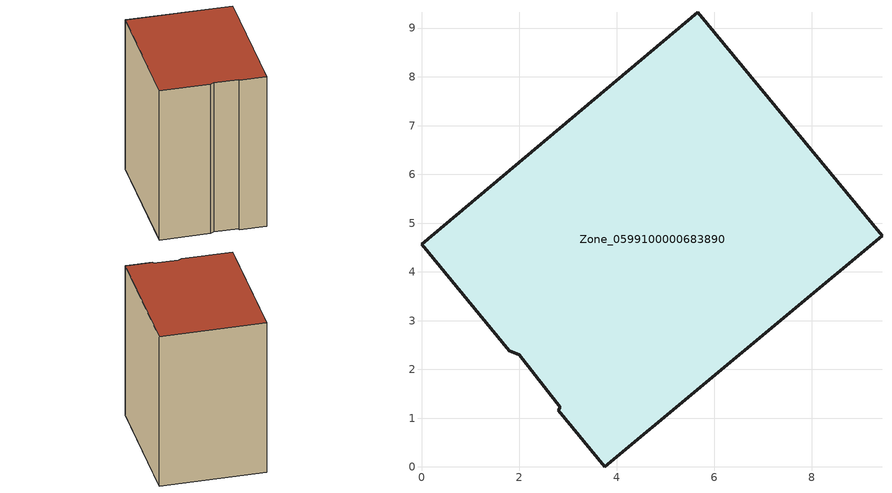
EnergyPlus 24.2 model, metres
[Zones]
Zone_0599100000683890
 floor ground (C_G): 2.8,1.16 2.85,1.22 2,2.3 1.8,2.38 0,4.56 5.67,9.33 9.45,4.75 3.76,0 z0
 wall outside (C_F): 3.76,0 9.45,4.75 5.67,9.33 0,4.56 1.8,2.38 2,2.3 2.85,1.22 2.8,1.16 3.76,0 z0:9.4
 roof outside (C_R): 2.85,1.22 2.8,1.16 3.76,0 9.45,4.75 5.67,9.33 0,4.56 1.8,2.38 2,2.3 z9.4
[BUILDING]
Pand.0599100000683890: North Axis=0; Terrain=City; Loads Convergence Tolerance Value=0.04; Temperature Convergence Tolerance Value=0.4; Solar Distribution=FullExterior; Maximum Number of Warmup Days=25; Minimum Number of Warmup Days=1
[Site:Location]
Rotterdam.The.Hague.AP_ZH_NLD Design_Conditions: Latitude=51.96; Longitude=4.45; Time Zone=1; Elevation=-4.5
[SITE:GROUNDTEMPERATURE:BUILDINGSURFACE]
18, 18, 18, 18, 18, 18, 18, 18, 18, 18, 18, 18
[MATERIAL] Thermal Absorptance=0.9; Solar Absorptance=0.7; Visible Absorptance=0.7
Name | Roughness | Thickness | Conductivity | Density | Specific Heat
G.TI.1946 | MediumSmooth | 0.15 | 1 | 540 | 1210
F.TI.1946 | Rough | 0.3 | 0.857143 | 1920 | 840
R.TI.1946 | MediumRough | 0.2 | 0.1 | 1500 | 1000
[CONSTRUCTION]
C_G: G.TI.1946
C_F: F.TI.1946
C_R: R.TI.1946
[ZONE]
Zone_0599100000683890: Type=1; Multiplier=1; Ceiling Height=Autocalculate; Volume=Autocalculate; Floor Area=autocalculate; Part of Total Floor Area=Yes
[ZONEINFILTRATION:DESIGNFLOWRATE]
Infil_Zone_0599100000683890: Zone or ZoneList or Space or SpaceList=Zone_0599100000683890; Schedule=AlwaysOn; Design Flow Rate Calculation Method=Flow/Area; Flow Rate per Floor Area=0.003; Constant Term Coefficient=1; Temperature Term Coefficient=0; Velocity Term Coefficient=0; Velocity Squared Term Coefficient=0
[HVACTEMPLATE:ZONE:IDEALLOADSAIRSYSTEM]
Zone_0599100000683890: Maximum Heating Supply Air Temperature=50; Minimum Cooling Supply Air Temperature=13; Maximum Heating Supply Air Humidity Ratio=0.0156; Minimum Cooling Supply Air Humidity Ratio=0.0077; Heating Limit=NoLimit; Cooling Limit=NoLimit; Dehumidification Control Type=ConstantSensibleHeatRatio; Cooling Sensible Heat Ratio=0.7; Dehumidification Setpoint=60; Humidification Control Type=None; Humidification Setpoint=30; Outdoor Air Method=None; Outdoor Air Flow Rate per Person=0.00944; Outdoor Air Flow Rate per Zone Floor Area=0; Outdoor Air Flow Rate per Zone=0; Demand Controlled Ventilation Type=None; Outdoor Air Economizer Type=NoEconomizer; Heat Recovery Type=None; Sensible Heat Recovery Effectiveness=0.7; Latent Heat Recovery Effectiveness=0.65
[ZONECONTROL:THERMOSTAT]
ThermostatControl_Zone_0599100000683890: Zone or ZoneList=Zone_0599100000683890; Control Type Schedule=DualSetpointControlType; Control 1=Thermostat_Zone_0599100000683890; Temperature Difference Between Cutout And Setpoint=0
[THERMOSTATSETPOINT:DUALSETPOINT]
Thermostat_Zone_0599100000683890: Heating Setpoint Temperature Schedule=HeatingSetpoint_Zone_0599100000683890; Cooling Setpoint Temperature Schedule=CoolingSetpoint_Zone_0599100000683890
[SCHEDULE:COMPACT]
HeatingSetpoint_Zone_0599100000683890: Through: 12/31, For: AllDays, Until: 24:00, 21
CoolingSetpoint_Zone_0599100000683890: Through: 12/31, For: AllDays, Until: 24:00, 24
DualSetpointControlType: Through: 12/31, For: AllDays, Until: 24:00, 4
AlwaysOn: Through: 12/31, For: AllDays, Until: 24:00, 1
